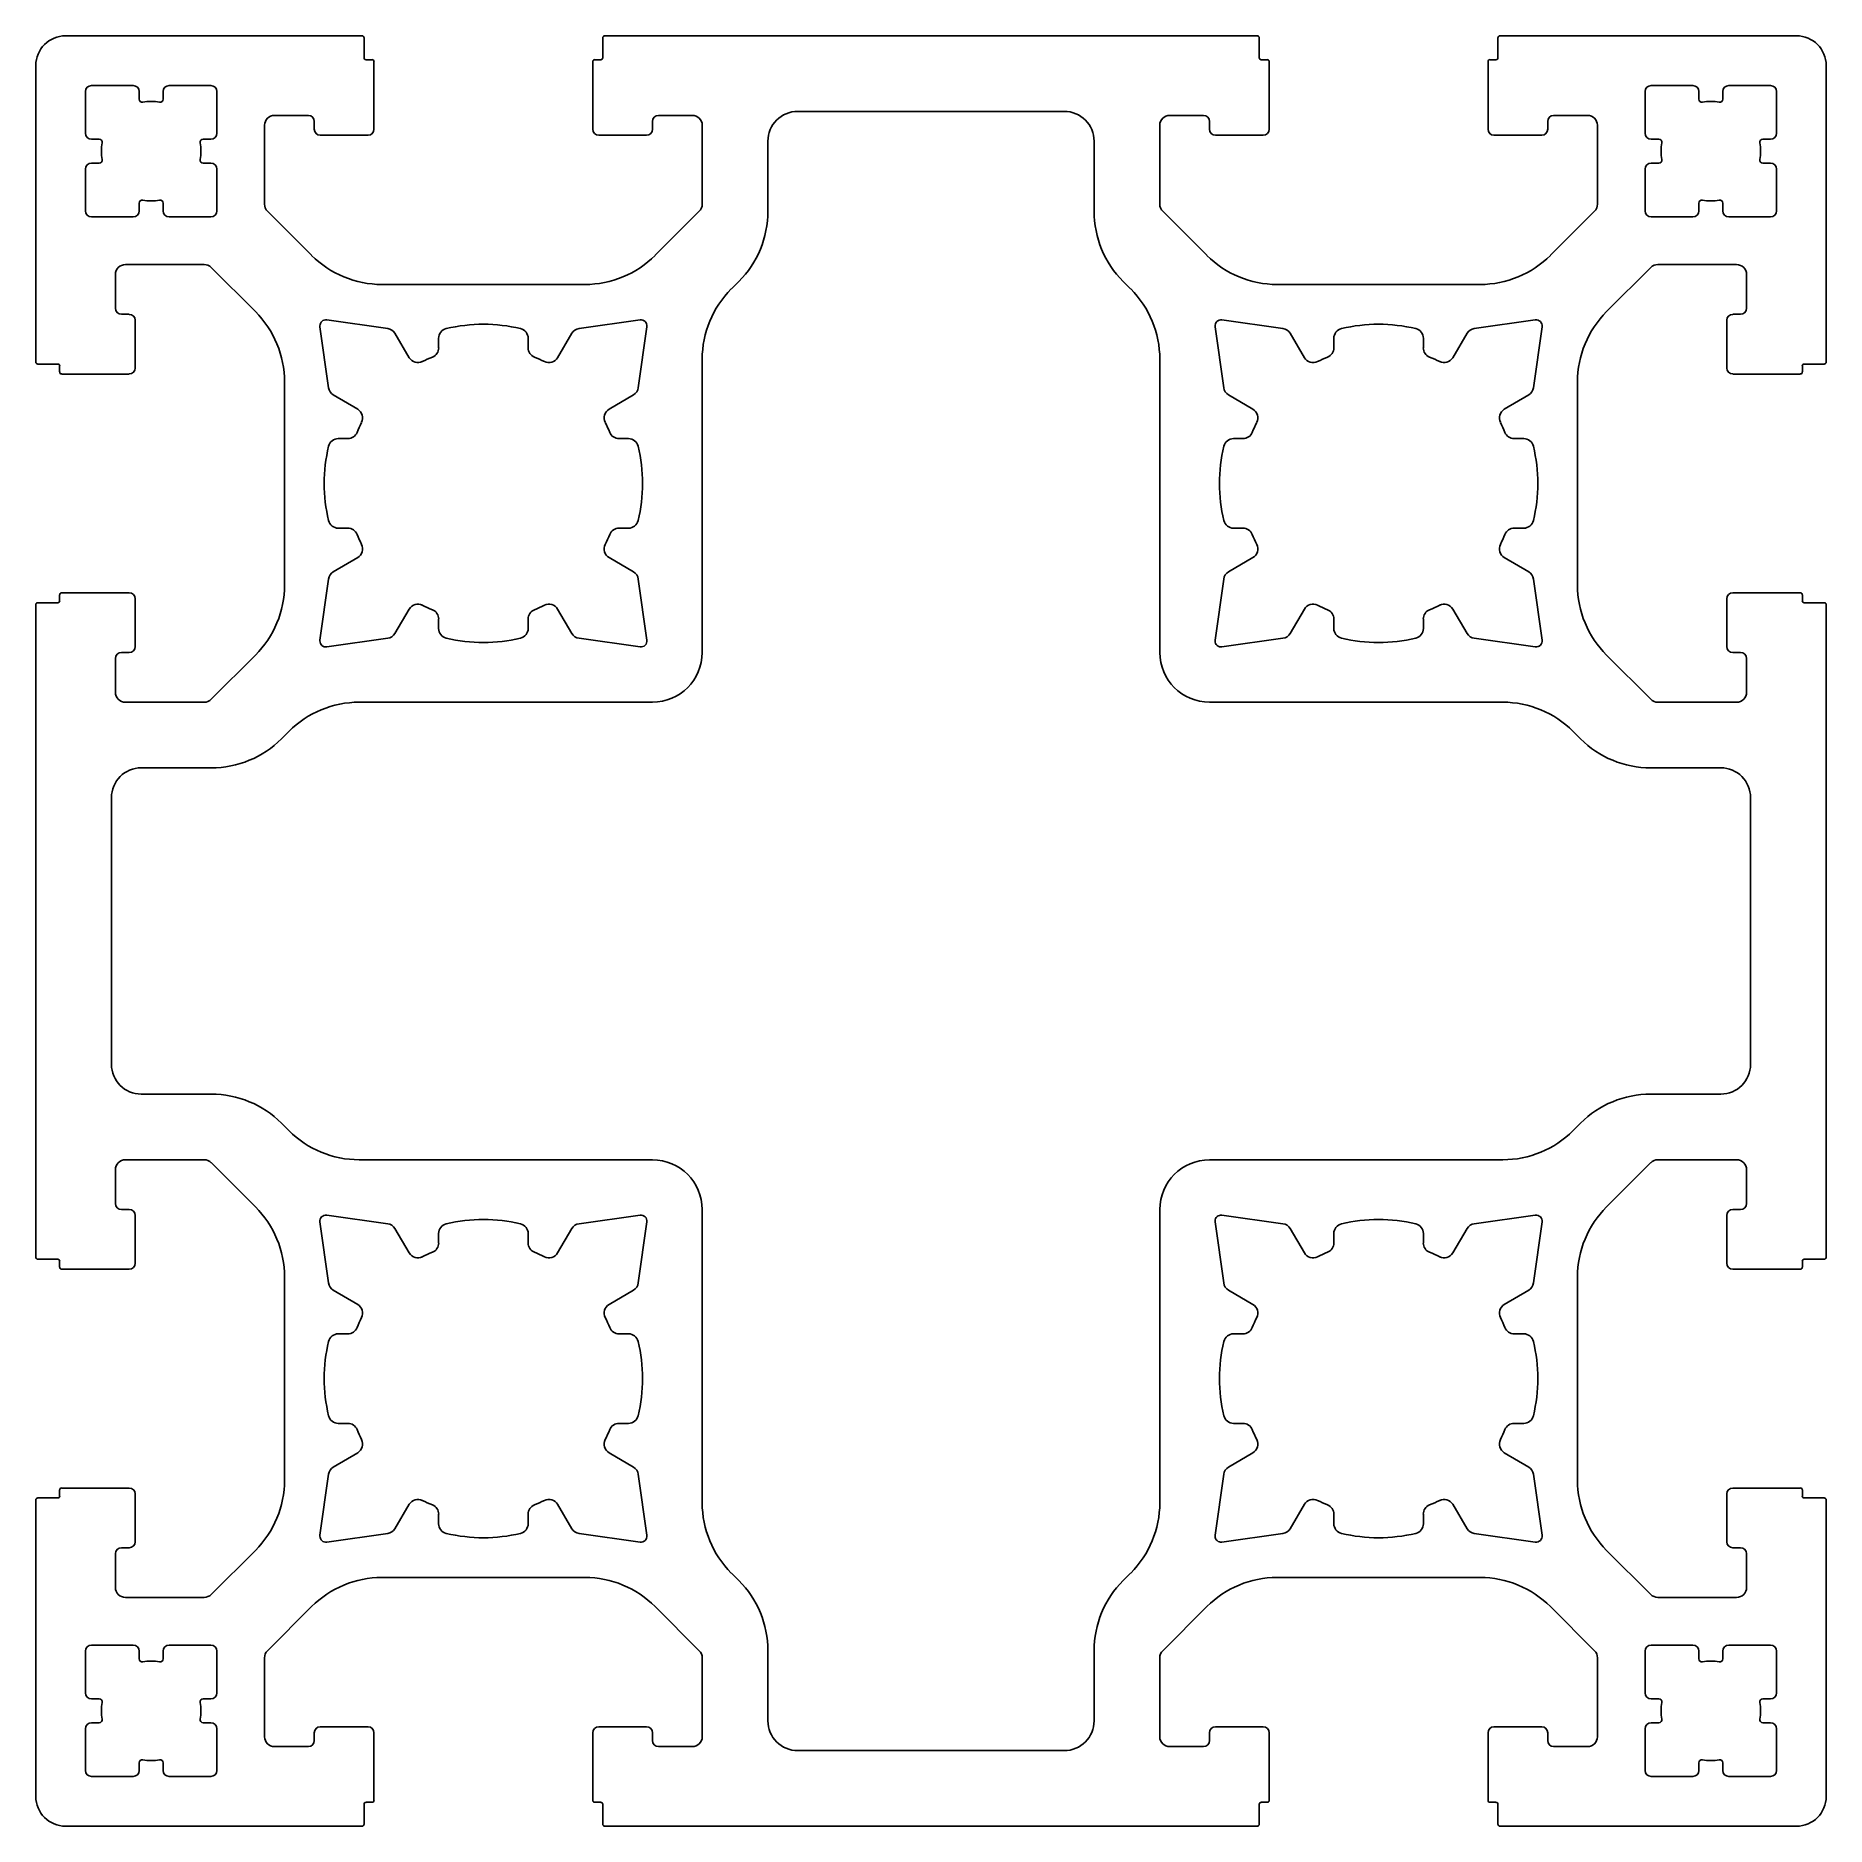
# Model space of a CAD drawing. Header units: inches. Extents: x 78937 to 82480, y 22850 to 26393.
import ezdxf

# ---------------------------------------------------------------- set-up
doc = ezdxf.new("R2010")
doc.units = ezdxf.units.IN
doc.header["$MEASUREMENT"] = 0

msp = doc.modelspace()

# ---------------------------------------------------------------- linework, layer by layer
at = {"color": 7, "linetype": 'Continuous', "lineweight": 25}
for p, q in [((79582.6, 26393.1), (78996, 26393.1)), ((79586.5, 26349.8), (79586.5, 26389.2)), ((80058.9, 26389.2), (80058.9, 26349.8)), ((81354.2, 26393.1), (80062.9, 26393.1)), ((81358.2, 26349.8), (81358.2, 26389.2)), ((81830.6, 26389.2), (81830.6, 26349.8)), ((82421.2, 26393.1), (81834.5, 26393.1)), ((78936.9, 26334.1), (78936.9, 25747.5)), ((79602.3, 26345.9), (79590.4, 26345.9)), ((79606.2, 26208.1), (79606.2, 26342)), ((80039.3, 26342), (80039.3, 26208.1)), ((80055, 26345.9), (80043.2, 26345.9)), ((81373.9, 26345.9), (81362.1, 26345.9)), ((81377.8, 26208.1), (81377.8, 26342)), ((81810.9, 26342), (81810.9, 26208.1)), ((81826.7, 26345.9), (81814.9, 26345.9)), ((82480.2, 25747.5), (82480.2, 26334.1)), ((79129.8, 26294.7), (79047.1, 26294.7)), ((79283.4, 26294.7), (79200.7, 26294.7)), ((82216.4, 26294.7), (82133.7, 26294.7)), ((82370, 26294.7), (82287.3, 26294.7)), ((79035.3, 26282.9), (79035.3, 26200.2)), ((79141.6, 26267.6), (79141.6, 26282.9)), ((79188.9, 26282.9), (79188.9, 26267.6)), ((79295.2, 26200.2), (79295.2, 26282.9)), ((82121.9, 26282.9), (82121.9, 26200.2)), ((82228.2, 26267.6), (82228.2, 26282.9)), ((82275.5, 26282.9), (82275.5, 26267.6)), ((82381.8, 26200.2), (82381.8, 26282.9)), ((79409.3, 26235.7), (79476.3, 26235.7)), ((79488.1, 26223.8), (79488.1, 26208.1)), ((80157.4, 26208.1), (80157.4, 26223.8)), ((80169.2, 26235.7), (80236.1, 26235.7)), ((80972.3, 26243.5), (80444.8, 26243.5)), ((81181, 26235.7), (81247.9, 26235.7)), ((81259.7, 26223.8), (81259.7, 26208.1)), ((81929, 26208.1), (81929, 26223.8)), ((81940.8, 26235.7), (82007.8, 26235.7)), ((79047.1, 26188.4), (79062.4, 26188.4)), ((79268.1, 26188.4), (79283.4, 26188.4)), ((79389.7, 26059.9), (79389.7, 26216)), ((79499.9, 26196.3), (79594.4, 26196.3)), ((80051.1, 26196.3), (80145.6, 26196.3)), ((80255.8, 26216), (80255.8, 26059.9)), ((81161.3, 26059.9), (81161.3, 26216)), ((81271.5, 26196.3), (81366, 26196.3)), ((81822.7, 26196.3), (81917.2, 26196.3)), ((82027.4, 26216), (82027.4, 26059.9)), ((82133.7, 26188.4), (82149, 26188.4)), ((82354.7, 26188.4), (82370, 26188.4)), ((80385.7, 26184.5), (80385.7, 26046.1)), ((81031.4, 26046.1), (81031.4, 26184.5)), ((79035.3, 26129.4), (79035.3, 26046.7)), ((79062.4, 26141.2), (79047.1, 26141.2)), ((79283.4, 26141.2), (79268.1, 26141.2)), ((79295.2, 26046.7), (79295.2, 26129.4)), ((82121.9, 26129.4), (82121.9, 26046.7)), ((82149, 26141.2), (82133.7, 26141.2)), ((82370, 26141.2), (82354.7, 26141.2)), ((82381.8, 26046.7), (82381.8, 26129.4)), ((79141.6, 26046.7), (79141.6, 26062)), ((79188.9, 26062), (79188.9, 26046.7)), ((79482.7, 25958.7), (79395.4, 26046)), ((80250, 26046), (80162.7, 25958.7)), ((81254.4, 25958.7), (81167.1, 26046)), ((82021.7, 26046), (81934.4, 25958.7)), ((82228.2, 26046.7), (82228.2, 26062)), ((82275.5, 26062), (82275.5, 26046.7)), ((79047.1, 26034.9), (79129.8, 26034.9)), ((79200.7, 26034.9), (79283.4, 26034.9)), ((82133.7, 26034.9), (82216.4, 26034.9)), ((82287.3, 26034.9), (82370, 26034.9)), ((79114.1, 25940.4), (79270.1, 25940.4)), ((82147, 25940.4), (82303, 25940.4)), ((79094.4, 25853.8), (79094.4, 25920.7)), ((79284.1, 25934.6), (79371.4, 25847.3)), ((80328.1, 25906.9), (80313.5, 25892.2)), ((81103.7, 25892.2), (81089, 25906.9)), ((82045.7, 25847.3), (82133, 25934.6)), ((82322.7, 25920.7), (82322.7, 25853.8)), ((80023.5, 25901), (79621.9, 25901)), ((81795.2, 25901), (81393.6, 25901)), ((79121.9, 25842), (79106.2, 25842)), ((79633.4, 25813.9), (79512.6, 25830.8)), ((80132.9, 25830.8), (80012.1, 25813.9)), ((81405, 25813.9), (81284.2, 25830.8)), ((81904.5, 25830.8), (81783.7, 25813.9)), ((82310.9, 25842), (82295.2, 25842)), ((79133.7, 25735.7), (79133.7, 25830.1)), ((79499.2, 25817.5), (79516.2, 25696.7)), ((79676.1, 25756), (79647.6, 25804.4)), ((79997.9, 25804.4), (79969.3, 25756)), ((80129.3, 25696.7), (80146.2, 25817.5)), ((81270.9, 25817.5), (81287.8, 25696.7)), ((81447.8, 25756), (81419.2, 25804.4)), ((81769.5, 25804.4), (81741, 25756)), ((81900.9, 25696.7), (81917.9, 25817.5)), ((82283.4, 25830.1), (82283.4, 25735.7)), ((79734.1, 25794.4), (79734.1, 25775.7)), ((79911.3, 25775.7), (79911.3, 25794.4)), ((81505.8, 25794.4), (81505.8, 25775.7)), ((81683, 25775.7), (81683, 25794.4)), ((78940.8, 25743.5), (78980.2, 25743.5)), ((78984.1, 25739.6), (78984.1, 25727.8)), ((80255.8, 25753.1), (80255.8, 25172.7)), ((81161.3, 25172.7), (81161.3, 25753.1)), ((82433, 25727.8), (82433, 25739.6)), ((82436.9, 25743.5), (82476.3, 25743.5)), ((78988.1, 25723.8), (79121.9, 25723.8)), ((79429, 25708.1), (79429, 25306.5)), ((81988.1, 25306.5), (81988.1, 25708.1)), ((82295.2, 25723.8), (82429, 25723.8)), ((79525.7, 25682.4), (79574, 25653.9)), ((80071.4, 25653.9), (80119.8, 25682.4)), ((81297.3, 25682.4), (81345.7, 25653.9)), ((81843.1, 25653.9), (81891.4, 25682.4)), ((79554.4, 25595.9), (79535.6, 25595.9)), ((80109.8, 25595.9), (80091.1, 25595.9)), ((81326, 25595.9), (81307.3, 25595.9)), ((81881.5, 25595.9), (81862.7, 25595.9)), ((79535.6, 25418.7), (79554.4, 25418.7)), ((80091.1, 25418.7), (80109.8, 25418.7)), ((81307.3, 25418.7), (81326, 25418.7)), ((81862.7, 25418.7), (81881.5, 25418.7)), ((79574, 25360.7), (79525.7, 25332.2)), ((80119.8, 25332.2), (80071.4, 25360.7)), ((81345.7, 25360.7), (81297.3, 25332.2)), ((81891.4, 25332.2), (81843.1, 25360.7)), ((79516.2, 25318), (79499.2, 25197.2)), ((80146.2, 25197.2), (80129.3, 25318)), ((81287.8, 25318), (81270.9, 25197.2)), ((81917.9, 25197.2), (81900.9, 25318)), ((78936.9, 25267.2), (78936.9, 23975.8)), ((78980.2, 25271.1), (78940.8, 25271.1)), ((78984.1, 25286.8), (78984.1, 25275)), ((79121.9, 25290.8), (78988.1, 25290.8)), ((79133.7, 25184.5), (79133.7, 25279)), ((82283.4, 25279), (82283.4, 25184.5)), ((82429, 25290.8), (82295.2, 25290.8)), ((82433, 25275), (82433, 25286.8)), ((82476.3, 25271.1), (82436.9, 25271.1)), ((82480.2, 23975.8), (82480.2, 25267.2)), ((79647.6, 25210.3), (79676.1, 25258.6)), ((79734.1, 25239), (79734.1, 25220.2)), ((79911.3, 25220.2), (79911.3, 25239)), ((79969.3, 25258.6), (79997.9, 25210.3)), ((81419.2, 25210.3), (81447.8, 25258.6)), ((81505.8, 25239), (81505.8, 25220.2)), ((81683, 25220.2), (81683, 25239)), ((81741, 25258.6), (81769.5, 25210.3)), ((79512.6, 25183.8), (79633.4, 25200.8)), ((80012.1, 25200.8), (80132.9, 25183.8)), ((81284.2, 25183.8), (81405, 25200.8)), ((81783.7, 25200.8), (81904.5, 25183.8)), ((79094.4, 25093.9), (79094.4, 25160.9)), ((79106.2, 25172.7), (79121.9, 25172.7)), ((79371.4, 25167.3), (79284.1, 25080)), ((82133, 25080), (82045.7, 25167.3)), ((82295.2, 25172.7), (82310.9, 25172.7)), ((82322.7, 25160.9), (82322.7, 25093.9)), ((79270.1, 25074.2), (79114.1, 25074.2)), ((80157.4, 25074.2), (79577, 25074.2)), ((81840.1, 25074.2), (81259.7, 25074.2)), ((82303, 25074.2), (82147, 25074.2)), ((79437.8, 25016.6), (79423.2, 25002)), ((81993.9, 25002), (81979.3, 25016.6)), ((79284, 24944.3), (79145.6, 24944.3)), ((82271.5, 24944.3), (82133.1, 24944.3)), ((79086.5, 24885.3), (79086.5, 24357.7)), ((82330.6, 24357.7), (82330.6, 24885.3)), ((79145.6, 24298.6), (79284, 24298.6)), ((82133.1, 24298.6), (82271.5, 24298.6)), ((79423.2, 24241), (79437.8, 24226.4)), ((81979.3, 24226.4), (81993.9, 24241)), ((79114.1, 24168.7), (79270.1, 24168.7)), ((79577, 24168.7), (80157.4, 24168.7)), ((81259.7, 24168.7), (81840.1, 24168.7)), ((82147, 24168.7), (82303, 24168.7)), ((79094.4, 24082.1), (79094.4, 24149)), ((79284.1, 24163), (79371.4, 24075.7)), ((82045.7, 24075.7), (82133, 24163)), ((82322.7, 24149), (82322.7, 24082.1)), ((79121.9, 24070.3), (79106.2, 24070.3)), ((79633.4, 24042.2), (79512.6, 24059.1)), ((80132.9, 24059.1), (80012.1, 24042.2)), ((80255.8, 24070.3), (80255.8, 23489.9)), ((81161.3, 23489.9), (81161.3, 24070.3)), ((81405, 24042.2), (81284.2, 24059.1)), ((81904.5, 24059.1), (81783.7, 24042.2)), ((82310.9, 24070.3), (82295.2, 24070.3)), ((79133.7, 23964), (79133.7, 24058.5)), ((79499.2, 24045.8), (79516.2, 23925)), ((79676.1, 23984.3), (79647.6, 24032.7)), ((79997.9, 24032.7), (79969.3, 23984.3)), ((80129.3, 23925), (80146.2, 24045.8)), ((81270.9, 24045.8), (81287.8, 23925)), ((81447.8, 23984.3), (81419.2, 24032.7)), ((81769.5, 24032.7), (81741, 23984.3)), ((81900.9, 23925), (81917.9, 24045.8)), ((82283.4, 24058.5), (82283.4, 23964)), ((79734.1, 24022.8), (79734.1, 24004)), ((79911.3, 24004), (79911.3, 24022.8)), ((81505.8, 24022.8), (81505.8, 24004)), ((81683, 24004), (81683, 24022.8)), ((78940.8, 23971.9), (78980.2, 23971.9)), ((78984.1, 23967.9), (78984.1, 23956.1)), ((82433, 23956.1), (82433, 23967.9)), ((82436.9, 23971.9), (82476.3, 23971.9)), ((78988.1, 23952.2), (79121.9, 23952.2)), ((79429, 23936.5), (79429, 23534.8)), ((81988.1, 23534.8), (81988.1, 23936.5)), ((82295.2, 23952.2), (82429, 23952.2)), ((79525.7, 23910.8), (79574, 23882.3)), ((80071.4, 23882.3), (80119.8, 23910.8)), ((81297.3, 23910.8), (81345.7, 23882.3)), ((81843.1, 23882.3), (81891.4, 23910.8)), ((79554.4, 23824.2), (79535.6, 23824.2)), ((80109.8, 23824.2), (80091.1, 23824.2)), ((81326, 23824.2), (81307.3, 23824.2)), ((81881.5, 23824.2), (81862.7, 23824.2)), ((79535.6, 23647.1), (79554.4, 23647.1)), ((80091.1, 23647.1), (80109.8, 23647.1)), ((81307.3, 23647.1), (81326, 23647.1)), ((81862.7, 23647.1), (81881.5, 23647.1)), ((79574, 23589), (79525.7, 23560.5)), ((80119.8, 23560.5), (80071.4, 23589)), ((81345.7, 23589), (81297.3, 23560.5)), ((81891.4, 23560.5), (81843.1, 23589)), ((79516.2, 23546.3), (79499.2, 23425.5)), ((80146.2, 23425.5), (80129.3, 23546.3)), ((81287.8, 23546.3), (81270.9, 23425.5)), ((81917.9, 23425.5), (81900.9, 23546.3)), ((78936.9, 23495.5), (78936.9, 22908.9)), ((78980.2, 23499.4), (78940.8, 23499.4)), ((78984.1, 23515.2), (78984.1, 23503.4)), ((79121.9, 23519.1), (78988.1, 23519.1)), ((79133.7, 23412.8), (79133.7, 23507.3)), ((82283.4, 23507.3), (82283.4, 23412.8)), ((82429, 23519.1), (82295.2, 23519.1)), ((82433, 23503.4), (82433, 23515.2)), ((82476.3, 23499.4), (82436.9, 23499.4)), ((82480.2, 22908.9), (82480.2, 23495.5)), ((79647.6, 23438.6), (79676.1, 23487)), ((79734.1, 23467.3), (79734.1, 23448.5)), ((79911.3, 23448.5), (79911.3, 23467.3)), ((79969.3, 23487), (79997.9, 23438.6)), ((81419.2, 23438.6), (81447.8, 23487)), ((81505.8, 23467.3), (81505.8, 23448.5)), ((81683, 23448.5), (81683, 23467.3)), ((81741, 23487), (81769.5, 23438.6)), ((79512.6, 23412.2), (79633.4, 23429.1)), ((80012.1, 23429.1), (80132.9, 23412.2)), ((81284.2, 23412.2), (81405, 23429.1)), ((81783.7, 23429.1), (81904.5, 23412.2)), ((79094.4, 23322.3), (79094.4, 23389.2)), ((79106.2, 23401), (79121.9, 23401)), ((79371.4, 23395.7), (79284.1, 23308.3)), ((82133, 23308.3), (82045.7, 23395.7)), ((82295.2, 23401), (82310.9, 23401)), ((82322.7, 23389.2), (82322.7, 23322.3)), ((80313.5, 23350.7), (80328.1, 23336.1)), ((81089, 23336.1), (81103.7, 23350.7)), ((79621.9, 23342), (80023.5, 23342)), ((81393.6, 23342), (81795.2, 23342)), ((79270.1, 23302.6), (79114.1, 23302.6)), ((79395.4, 23197), (79482.7, 23284.3)), ((80162.7, 23284.3), (80250, 23197)), ((81167.1, 23197), (81254.4, 23284.3)), ((81934.4, 23284.3), (82021.7, 23197)), ((82303, 23302.6), (82147, 23302.6)), ((79035.3, 23196.3), (79035.3, 23113.6)), ((79129.8, 23208.1), (79047.1, 23208.1)), ((79141.6, 23181), (79141.6, 23196.3)), ((79188.9, 23196.3), (79188.9, 23181)), ((79283.4, 23208.1), (79200.7, 23208.1)), ((79295.2, 23113.6), (79295.2, 23196.3)), ((79389.7, 23027), (79389.7, 23183.1)), ((80255.8, 23183.1), (80255.8, 23027)), ((80385.7, 23196.9), (80385.7, 23058.5)), ((81031.4, 23058.5), (81031.4, 23196.9)), ((81161.3, 23027), (81161.3, 23183.1)), ((82027.4, 23183.1), (82027.4, 23027)), ((82121.9, 23196.3), (82121.9, 23113.6)), ((82216.4, 23208.1), (82133.7, 23208.1)), ((82228.2, 23181), (82228.2, 23196.3)), ((82275.5, 23196.3), (82275.5, 23181)), ((82370, 23208.1), (82287.3, 23208.1)), ((82381.8, 23113.6), (82381.8, 23196.3)), ((79047.1, 23101.8), (79062.4, 23101.8)), ((79268.1, 23101.8), (79283.4, 23101.8)), ((82133.7, 23101.8), (82149, 23101.8)), ((82354.7, 23101.8), (82370, 23101.8)), ((79035.3, 23042.7), (79035.3, 22960.1)), ((79062.4, 23054.6), (79047.1, 23054.6)), ((79283.4, 23054.6), (79268.1, 23054.6)), ((79295.2, 22960.1), (79295.2, 23042.7)), ((79488.1, 23034.9), (79488.1, 23019.1)), ((79594.4, 23046.7), (79499.9, 23046.7)), ((79606.2, 22901), (79606.2, 23034.9)), ((80039.3, 23034.9), (80039.3, 22901)), ((80145.6, 23046.7), (80051.1, 23046.7)), ((80157.4, 23019.1), (80157.4, 23034.9)), ((81259.7, 23034.9), (81259.7, 23019.1)), ((81366, 23046.7), (81271.5, 23046.7)), ((81377.8, 22901), (81377.8, 23034.9)), ((81810.9, 23034.9), (81810.9, 22901)), ((81917.2, 23046.7), (81822.7, 23046.7)), ((81929, 23019.1), (81929, 23034.9)), ((82121.9, 23042.7), (82121.9, 22960.1)), ((82149, 23054.6), (82133.7, 23054.6)), ((82370, 23054.6), (82354.7, 23054.6)), ((82381.8, 22960.1), (82381.8, 23042.7)), ((79476.3, 23007.3), (79409.3, 23007.3)), ((80236.1, 23007.3), (80169.2, 23007.3)), ((80444.8, 22999.4), (80972.3, 22999.4)), ((81247.9, 23007.3), (81181, 23007.3)), ((82007.8, 23007.3), (81940.8, 23007.3)), ((79141.6, 22960.1), (79141.6, 22975.4)), ((79188.9, 22975.4), (79188.9, 22960.1)), ((82228.2, 22960.1), (82228.2, 22975.4)), ((82275.5, 22975.4), (82275.5, 22960.1)), ((79047.1, 22948.3), (79129.8, 22948.3)), ((79200.7, 22948.3), (79283.4, 22948.3)), ((82133.7, 22948.3), (82216.4, 22948.3)), ((82287.3, 22948.3), (82370, 22948.3)), ((79586.5, 22853.8), (79586.5, 22893.1)), ((79590.4, 22897.1), (79602.3, 22897.1)), ((80043.2, 22897.1), (80055, 22897.1)), ((80058.9, 22893.1), (80058.9, 22853.8)), ((81358.2, 22853.8), (81358.2, 22893.1)), ((81362.1, 22897.1), (81373.9, 22897.1)), ((81814.9, 22897.1), (81826.7, 22897.1)), ((81830.6, 22893.1), (81830.6, 22853.8)), ((78996, 22849.8), (79582.6, 22849.8)), ((80062.9, 22849.8), (81354.2, 22849.8)), ((81834.5, 22849.8), (82421.2, 22849.8))]:
    msp.add_line(p, q, dxfattribs=at)
for centre, radius, start, end in [((78996, 26334.1), 59.1, 90, 180), ((79582.6, 26389.2), 3.94, 360, 90), ((80062.9, 26389.2), 3.94, 90, 180), ((81354.2, 26389.2), 3.94, 0, 90), ((81834.5, 26389.2), 3.94, 90, 180), ((82421.2, 26334.1), 59.1, 0, 90), ((79590.4, 26349.8), 3.94, 180, 270), ((79602.3, 26342), 3.94, 360, 90), ((80043.2, 26342), 3.94, 90, 180), ((80055, 26349.8), 3.94, 270, 360), ((81362.1, 26349.8), 3.94, 180, 270), ((81373.9, 26342), 3.94, 0, 90), ((81814.9, 26342), 3.94, 90, 180), ((81826.7, 26349.8), 3.94, 270, 0), ((79047.1, 26282.9), 11.8, 90, 180), ((79129.8, 26282.9), 11.8, 360, 90), ((79200.7, 26282.9), 11.8, 90, 180), ((79283.4, 26282.9), 11.8, 360, 90), ((82133.7, 26282.9), 11.8, 90, 180), ((82216.4, 26282.9), 11.8, 0, 90), ((82287.3, 26282.9), 11.8, 90, 180), ((82370, 26282.9), 11.8, 0, 90), ((79147.5, 26267.6), 5.91, 180, 279.7768), ((79165.2, 26164.8), 98.4, 80.2232, 99.7768), ((79183, 26267.6), 5.91, 260.2232, 0), ((82234.1, 26267.6), 5.91, 180, 279.7768), ((82251.9, 26164.8), 98.4, 80.2232, 99.7768), ((82269.6, 26267.6), 5.91, 260.2232, 0), ((79409.3, 26216), 19.7, 90, 180), ((79476.3, 26223.8), 11.8, 360, 90), ((80169.2, 26223.8), 11.8, 90, 180), ((80236.1, 26216), 19.7, 360, 90), ((80444.8, 26184.5), 59.1, 90, 180), ((80972.3, 26184.5), 59.1, 360, 90), ((81181, 26216), 19.7, 90, 180), ((81247.9, 26223.8), 11.8, 0, 90), ((81940.8, 26223.8), 11.8, 90, 180), ((82007.8, 26216), 19.7, 0, 90), ((79047.1, 26200.2), 11.8, 180, 270), ((79062.4, 26182.5), 5.91, 350.2232, 90), ((79268.1, 26182.5), 5.91, 90, 189.7768), ((79283.4, 26200.2), 11.8, 270, 360), ((79499.9, 26208.1), 11.8, 180, 270), ((79594.4, 26208.1), 11.8, 270, 0), ((80051.1, 26208.1), 11.8, 180, 270), ((80145.6, 26208.1), 11.8, 270, 360), ((81271.5, 26208.1), 11.8, 180, 270), ((81366, 26208.1), 11.8, 270, 0), ((81822.7, 26208.1), 11.8, 180, 270), ((81917.2, 26208.1), 11.8, 270, 0), ((82133.7, 26200.2), 11.8, 180, 270), ((82149, 26182.5), 5.91, 350.2232, 90), ((82354.7, 26182.5), 5.91, 90, 189.7768), ((82370, 26200.2), 11.8, 270, 0), ((79165.2, 26164.8), 98.4, 170.2232, 189.7768), ((79165.2, 26164.8), 98.4, 350.2232, 9.7768), ((82251.9, 26164.8), 98.4, 170.2232, 180), ((82251.9, 26164.8), 98.4, 180, 189.7768), ((82251.9, 26164.8), 98.4, 350.2232, 9.7768), ((79047.1, 26129.4), 11.8, 90, 180), ((79062.4, 26147.1), 5.91, 270, 9.7768), ((79268.1, 26147.1), 5.91, 170.2232, 270), ((79283.4, 26129.4), 11.8, 0, 90), ((82133.7, 26129.4), 11.8, 90, 180), ((82149, 26147.1), 5.91, 270, 9.7768), ((82354.7, 26147.1), 5.91, 170.2232, 270), ((82370, 26129.4), 11.8, 0, 90), ((79047.1, 26046.7), 11.8, 180, 270), ((79129.8, 26046.7), 11.8, 270, 0), ((79147.5, 26062), 5.91, 80.2232, 180), ((79165.2, 26164.8), 98.4, 260.2232, 279.7768), ((79183, 26062), 5.91, 360, 99.7768), ((79200.7, 26046.7), 11.8, 180, 270), ((79283.4, 26046.7), 11.8, 270, 360), ((79409.3, 26059.9), 19.7, 180, 225), ((80236.1, 26059.9), 19.7, 315, 360), ((80188.9, 26046.1), 196.9, 315, 0), ((81228.2, 26046.1), 196.9, 180, 225), ((81181, 26059.9), 19.7, 180, 225), ((82007.8, 26059.9), 19.7, 315, 0), ((82133.7, 26046.7), 11.8, 180, 270), ((82216.4, 26046.7), 11.8, 270, 0), ((82234.1, 26062), 5.91, 80.2232, 180), ((82251.9, 26164.8), 98.4, 260.2232, 279.7768), ((82269.6, 26062), 5.91, 360, 99.7768), ((82287.3, 26046.7), 11.8, 180, 270), ((82370, 26046.7), 11.8, 270, 0), ((79114.1, 25920.7), 19.7, 90, 180), ((79270.1, 25920.7), 19.7, 45, 90), ((79621.9, 26097.9), 196.9, 225, 270), ((80023.5, 26097.9), 196.9, 270, 315), ((81393.6, 26097.9), 196.9, 225, 270), ((81795.2, 26097.9), 196.9, 270, 315), ((82147, 25920.7), 19.7, 90, 135), ((82303, 25920.7), 19.7, 0, 90), ((80452.6, 25753.1), 196.9, 135, 180), ((80964.5, 25753.1), 196.9, 360, 45), ((79106.2, 25853.8), 11.8, 180, 270), ((79121.9, 25830.1), 11.8, 360, 90), ((79232.2, 25708.1), 196.9, 360, 45), ((79510.9, 25819.1), 11.8, 82.0162, 180), ((80134.5, 25819.1), 11.8, 352.0162, 97.9838), ((81282.6, 25819.1), 11.8, 82.0162, 187.9838), ((81906.2, 25819.1), 11.8, 352.0162, 97.9838), ((82184.9, 25708.1), 196.9, 135, 180), ((82295.2, 25830.1), 11.8, 90, 180), ((82310.9, 25853.8), 11.8, 270, 0), ((79510.9, 25819.1), 11.8, 180, 187.9838), ((79630.6, 25794.4), 19.7, 30.5225, 82.0162), ((79753.8, 25794.4), 19.7, 103.4934, 180), ((79822.7, 25507.3), 315, 76.5066, 103.4934), ((79891.6, 25794.4), 19.7, 360, 76.5066), ((80014.8, 25794.4), 19.7, 97.9838, 149.4775), ((81402.3, 25794.4), 19.7, 30.5225, 82.0162), ((81525.5, 25794.4), 19.7, 103.4934, 180), ((81594.4, 25507.3), 315, 76.5066, 103.4934), ((81663.3, 25794.4), 19.7, 0, 76.5066), ((81786.5, 25794.4), 19.7, 97.9838, 149.4775), ((79714.5, 25775.7), 19.7, 291.9718, 360), ((79931, 25775.7), 19.7, 180, 248.0282), ((81486.1, 25775.7), 19.7, 291.9718, 0), ((81702.6, 25775.7), 19.7, 180, 248.0282), ((78940.8, 25747.5), 3.94, 180, 270), ((78980.2, 25739.6), 3.94, 360, 90), ((78988.1, 25727.8), 3.94, 180, 270), ((79121.9, 25735.7), 11.8, 270, 0), ((79693.1, 25766), 19.7, 210.5225, 296.6218), ((79822.7, 25507.3), 269.7, 111.9718, 116.6218), ((79822.7, 25507.3), 269.7, 63.3782, 68.0282), ((79952.4, 25766), 19.7, 243.3782, 329.4775), ((81464.7, 25766), 19.7, 210.5225, 296.6218), ((81594.4, 25507.3), 269.7, 111.9718, 116.6218), ((81594.4, 25507.3), 269.7, 63.3782, 68.0282), ((81724, 25766), 19.7, 243.3782, 329.4775), ((82295.2, 25735.7), 11.8, 180, 270), ((82429, 25727.8), 3.94, 270, 360), ((82436.9, 25739.6), 3.94, 90, 180), ((82476.3, 25747.5), 3.94, 270, 0), ((79535.7, 25699.4), 19.7, 187.9838, 239.4775), ((80109.8, 25699.4), 19.7, 300.5225, 352.0162), ((81307.3, 25699.4), 19.7, 187.9838, 239.4775), ((81881.4, 25699.4), 19.7, 300.5225, 352.0162), ((79564, 25637), 19.7, 333.3782, 59.4775), ((80081.4, 25637), 19.7, 120.5225, 206.6218), ((81335.7, 25637), 19.7, 333.3782, 59.4775), ((81853.1, 25637), 19.7, 120.5225, 206.6218), ((79822.7, 25507.3), 269.7, 153.3782, 158.0282), ((79822.7, 25507.3), 269.7, 21.9718, 26.6218), ((81594.4, 25507.3), 269.7, 153.3782, 158.0282), ((81594.4, 25507.3), 269.7, 21.9718, 26.6218), ((79535.6, 25576.2), 19.7, 90, 166.5066), ((79554.4, 25615.6), 19.7, 270, 338.0282), ((80091.1, 25615.6), 19.7, 201.9718, 270), ((80109.8, 25576.2), 19.7, 13.4934, 90), ((81307.3, 25576.2), 19.7, 90, 166.5066), ((81326, 25615.6), 19.7, 270, 338.0282), ((81862.7, 25615.6), 19.7, 201.9718, 270), ((81881.5, 25576.2), 19.7, 13.4934, 90), ((79822.7, 25507.3), 315, 166.5066, 180), ((79822.7, 25507.3), 315, 346.5066, 13.4934), ((81594.4, 25507.3), 315, 166.5066, 180), ((81594.4, 25507.3), 315, 346.5066, 13.4934), ((79822.7, 25507.3), 315, 180, 193.4934), ((81594.4, 25507.3), 315, 180, 193.4934), ((79535.6, 25438.4), 19.7, 193.4934, 270), ((79554.4, 25399), 19.7, 21.9718, 90), ((79822.7, 25507.3), 269.7, 201.9718, 206.6218), ((79822.7, 25507.3), 269.7, 333.3782, 338.0282), ((80091.1, 25399), 19.7, 90, 158.0282), ((80109.8, 25438.4), 19.7, 270, 346.5066), ((81307.3, 25438.4), 19.7, 193.4934, 270), ((81326, 25399), 19.7, 21.9718, 90), ((81594.4, 25507.3), 269.7, 201.9718, 206.6218), ((81594.4, 25507.3), 269.7, 333.3782, 338.0282), ((81862.7, 25399), 19.7, 90, 158.0282), ((81881.5, 25438.4), 19.7, 270, 346.5066), ((79564, 25377.6), 19.7, 300.5225, 26.6218), ((80081.4, 25377.6), 19.7, 153.3782, 239.4775), ((81335.7, 25377.6), 19.7, 300.5225, 26.6218), ((81853.1, 25377.6), 19.7, 153.3782, 239.4775), ((79232.2, 25306.5), 196.9, 315, 360), ((79535.7, 25315.2), 19.7, 120.5225, 172.0162), ((80109.8, 25315.2), 19.7, 7.9838, 59.4775), ((81307.3, 25315.2), 19.7, 120.5225, 172.0162), ((81881.4, 25315.2), 19.7, 7.9838, 59.4775), ((82184.9, 25306.5), 196.9, 180, 225), ((78940.8, 25267.2), 3.94, 90, 180), ((78980.2, 25275), 3.94, 270, 360), ((78988.1, 25286.8), 3.94, 90, 180), ((79121.9, 25279), 11.8, 0, 90), ((79693.1, 25248.6), 19.7, 63.3782, 149.4775), ((79822.7, 25507.3), 269.7, 243.3782, 248.0282), ((79822.7, 25507.3), 269.7, 291.9718, 296.6218), ((79952.4, 25248.6), 19.7, 30.5225, 116.6218), ((81464.7, 25248.6), 19.7, 63.3782, 149.4775), ((81594.4, 25507.3), 269.7, 243.3782, 248.0282), ((81594.4, 25507.3), 269.7, 291.9718, 296.6218), ((81724, 25248.6), 19.7, 30.5225, 116.6218), ((82295.2, 25279), 11.8, 90, 180), ((82429, 25286.8), 3.94, 0, 90), ((82436.9, 25275), 3.94, 180, 270), ((82476.3, 25267.2), 3.94, 360, 90), ((79714.5, 25239), 19.7, 360, 68.0282), ((79931, 25239), 19.7, 111.9718, 180), ((81486.1, 25239), 19.7, 0, 68.0282), ((81702.6, 25239), 19.7, 111.9718, 180), ((79510.9, 25195.5), 11.8, 172.0162, 180), ((79510.9, 25195.5), 11.8, 180, 277.9838), ((79630.6, 25220.3), 19.7, 277.9838, 329.4775), ((79753.8, 25220.2), 19.7, 180, 256.5066), ((79822.7, 25507.3), 315, 256.5066, 283.4934), ((79891.6, 25220.2), 19.7, 283.4934, 0), ((80014.8, 25220.3), 19.7, 210.5225, 262.0162), ((80134.5, 25195.5), 11.8, 262.0162, 7.9838), ((81282.6, 25195.5), 11.8, 172.0162, 180), ((81282.6, 25195.5), 11.8, 180, 277.9838), ((81402.3, 25220.3), 19.7, 277.9838, 329.4775), ((81525.5, 25220.2), 19.7, 180, 256.5066), ((81594.4, 25507.3), 315, 256.5066, 283.4934), ((81663.3, 25220.2), 19.7, 283.4934, 0), ((81786.5, 25220.3), 19.7, 210.5225, 262.0162), ((81906.2, 25195.5), 11.8, 262.0162, 7.9838), ((79106.2, 25160.9), 11.8, 90, 180), ((79121.9, 25184.5), 11.8, 270, 0), ((80157.4, 25172.7), 98.4, 270, 0), ((81259.7, 25172.7), 98.4, 180, 270), ((82295.2, 25184.5), 11.8, 180, 270), ((82310.9, 25160.9), 11.8, 0, 90), ((79114.1, 25093.9), 19.7, 180, 270), ((82303, 25093.9), 19.7, 270, 0), ((79270.1, 25093.9), 19.7, 270, 315), ((79577, 24877.4), 196.9, 90, 135), ((81840.1, 24877.4), 196.9, 45, 90), ((82147, 25093.9), 19.7, 225, 270), ((79284, 25141.2), 196.9, 270, 315), ((82133.1, 25141.2), 196.9, 225, 270), ((79145.6, 24885.3), 59.1, 90, 180), ((82271.5, 24885.3), 59.1, 360, 90), ((79145.6, 24357.7), 59.1, 180, 270), ((82271.5, 24357.7), 59.1, 270, 0), ((79284, 24101.8), 196.9, 45, 90), ((82133.1, 24101.8), 196.9, 90, 135), ((79577, 24365.6), 196.9, 225, 270), ((81840.1, 24365.6), 196.9, 270, 315), ((79114.1, 24149), 19.7, 90, 180), ((79270.1, 24149), 19.7, 45, 90), ((80157.4, 24070.3), 98.4, 0, 90), ((81259.7, 24070.3), 98.4, 90, 180), ((82147, 24149), 19.7, 90, 135), ((82303, 24149), 19.7, 0, 90), ((79106.2, 24082.1), 11.8, 180, 270), ((79121.9, 24058.5), 11.8, 0, 90), ((79232.2, 23936.5), 196.9, 0, 45), ((79510.9, 24047.4), 11.8, 82.0162, 187.9838), ((80134.5, 24047.4), 11.8, 352.0162, 97.9838), ((81282.6, 24047.4), 11.8, 82.0162, 180), ((81906.2, 24047.4), 11.8, 352.0162, 97.9838), ((82184.9, 23936.5), 196.9, 135, 180), ((82295.2, 24058.5), 11.8, 90, 180), ((82310.9, 24082.1), 11.8, 270, 0), ((79630.6, 24022.7), 19.7, 30.5225, 82.0162), ((79753.8, 24022.8), 19.7, 103.4934, 180), ((79822.7, 23735.7), 315, 76.5066, 103.4934), ((79891.6, 24022.8), 19.7, 360, 76.5066), ((80014.8, 24022.7), 19.7, 97.9838, 149.4775), ((81282.6, 24047.4), 11.8, 180, 187.9838), ((81402.3, 24022.7), 19.7, 30.5225, 82.0162), ((81525.5, 24022.8), 19.7, 103.4934, 180), ((81594.4, 23735.7), 315, 76.5066, 103.4934), ((81663.3, 24022.8), 19.7, 0, 76.5066), ((81786.5, 24022.7), 19.7, 97.9838, 149.4775), ((79714.5, 24004), 19.7, 291.9718, 0), ((79931, 24004), 19.7, 180, 248.0282), ((81486.1, 24004), 19.7, 291.9718, 0), ((81702.6, 24004), 19.7, 180, 248.0282), ((78940.8, 23975.8), 3.94, 180, 270), ((78980.2, 23967.9), 3.94, 360, 90), ((78988.1, 23956.1), 3.94, 180, 270), ((79121.9, 23964), 11.8, 270, 360), ((79693.1, 23994.3), 19.7, 210.5225, 296.6218), ((79822.7, 23735.7), 269.7, 111.9718, 116.6218), ((79822.7, 23735.7), 269.7, 63.3782, 68.0282), ((79952.4, 23994.3), 19.7, 243.3782, 329.4775), ((81464.7, 23994.3), 19.7, 210.5225, 296.6218), ((81594.4, 23735.7), 269.7, 111.9718, 116.6218), ((81594.4, 23735.7), 269.7, 63.3782, 68.0282), ((81724, 23994.3), 19.7, 243.3782, 329.4775), ((82295.2, 23964), 11.8, 180, 270), ((82429, 23956.1), 3.94, 270, 0), ((82436.9, 23967.9), 3.94, 90, 180), ((82476.3, 23975.8), 3.94, 270, 0), ((79535.7, 23927.7), 19.7, 187.9838, 239.4775), ((80109.8, 23927.7), 19.7, 300.5225, 352.0162), ((81307.3, 23927.7), 19.7, 187.9838, 239.4775), ((81881.4, 23927.7), 19.7, 300.5225, 352.0162), ((79564, 23865.3), 19.7, 333.3782, 59.4775), ((80081.4, 23865.3), 19.7, 120.5225, 206.6218), ((81335.7, 23865.3), 19.7, 333.3782, 59.4775), ((81853.1, 23865.3), 19.7, 120.5225, 206.6218), ((79822.7, 23735.7), 269.7, 153.3782, 158.0282), ((79822.7, 23735.7), 269.7, 21.9718, 26.6218), ((81594.4, 23735.7), 269.7, 153.3782, 158.0282), ((81594.4, 23735.7), 269.7, 21.9718, 26.6218), ((79535.6, 23804.6), 19.7, 90, 166.5066), ((79554.4, 23843.9), 19.7, 270, 338.0282), ((80091.1, 23843.9), 19.7, 201.9718, 270), ((80109.8, 23804.6), 19.7, 13.4934, 90), ((81307.3, 23804.6), 19.7, 90, 166.5066), ((81326, 23843.9), 19.7, 270, 338.0282), ((81862.7, 23843.9), 19.7, 201.9718, 270), ((81881.5, 23804.6), 19.7, 13.4934, 90), ((79822.7, 23735.7), 315, 166.5066, 193.4934), ((79822.7, 23735.7), 315, 346.5066, 13.4934), ((81594.4, 23735.7), 315, 166.5066, 193.4934), ((81594.4, 23735.7), 315, 346.5066, 13.4934), ((79535.6, 23666.8), 19.7, 193.4934, 270), ((79554.4, 23627.4), 19.7, 21.9718, 90), ((79822.7, 23735.7), 269.7, 201.9718, 206.6218), ((79822.7, 23735.7), 269.7, 333.3782, 338.0282), ((80091.1, 23627.4), 19.7, 90, 158.0282), ((80109.8, 23666.8), 19.7, 270, 346.5066), ((81307.3, 23666.8), 19.7, 193.4934, 270), ((81326, 23627.4), 19.7, 21.9718, 90), ((81594.4, 23735.7), 269.7, 201.9718, 206.6218), ((81594.4, 23735.7), 269.7, 333.3782, 338.0282), ((81862.7, 23627.4), 19.7, 90, 158.0282), ((81881.5, 23666.8), 19.7, 270, 346.5066), ((79564, 23606), 19.7, 300.5225, 26.6218), ((80081.4, 23606), 19.7, 153.3782, 239.4775), ((81335.7, 23606), 19.7, 300.5225, 26.6218), ((81853.1, 23606), 19.7, 153.3782, 239.4775), ((79232.2, 23534.8), 196.9, 315, 360), ((79535.7, 23543.6), 19.7, 120.5225, 172.0162), ((80109.8, 23543.6), 19.7, 7.9838, 59.4775), ((81307.3, 23543.6), 19.7, 120.5225, 172.0162), ((81881.4, 23543.6), 19.7, 7.9838, 59.4775), ((82184.9, 23534.8), 196.9, 180, 225), ((78940.8, 23495.5), 3.94, 90, 180), ((78980.2, 23503.4), 3.94, 270, 360), ((78988.1, 23515.2), 3.94, 90, 180), ((79121.9, 23507.3), 11.8, 360, 90), ((79693.1, 23477), 19.7, 63.3782, 149.4775), ((79822.7, 23735.7), 269.7, 243.3782, 248.0282), ((79822.7, 23735.7), 269.7, 291.9718, 296.6218), ((79952.4, 23477), 19.7, 30.5225, 116.6218), ((81464.7, 23477), 19.7, 63.3782, 149.4775), ((81594.4, 23735.7), 269.7, 243.3782, 248.0282), ((81594.4, 23735.7), 269.7, 291.9718, 296.6218), ((81724, 23477), 19.7, 30.5225, 116.6218), ((82295.2, 23507.3), 11.8, 90, 180), ((82429, 23515.2), 3.94, 0, 90), ((82436.9, 23503.4), 3.94, 180, 270), ((82476.3, 23495.5), 3.94, 0, 90), ((79714.5, 23467.3), 19.7, 0, 68.0282), ((79931, 23467.3), 19.7, 111.9718, 180), ((80452.6, 23489.9), 196.9, 180, 225), ((80964.5, 23489.9), 196.9, 315, 0), ((81486.1, 23467.3), 19.7, 0, 68.0282), ((81702.6, 23467.3), 19.7, 111.9718, 180), ((79510.9, 23423.9), 11.8, 172.0162, 180), ((79510.9, 23423.9), 11.8, 180, 277.9838), ((79630.6, 23448.6), 19.7, 277.9838, 329.4775), ((79753.8, 23448.5), 19.7, 180, 256.5066), ((79822.7, 23735.7), 315, 256.5066, 283.4934), ((79891.6, 23448.5), 19.7, 283.4934, 360), ((80014.8, 23448.6), 19.7, 210.5225, 262.0162), ((80134.5, 23423.9), 11.8, 262.0162, 7.9838), ((81282.6, 23423.9), 11.8, 172.0162, 180), ((81282.6, 23423.9), 11.8, 180, 277.9838), ((81402.3, 23448.6), 19.7, 277.9838, 329.4775), ((81525.5, 23448.5), 19.7, 180, 256.5066), ((81594.4, 23735.7), 315, 256.5066, 283.4934), ((81663.3, 23448.5), 19.7, 283.4934, 0), ((81786.5, 23448.6), 19.7, 210.5225, 262.0162), ((81906.2, 23423.9), 11.8, 262.0162, 7.9838), ((79106.2, 23389.2), 11.8, 90, 180), ((79121.9, 23412.8), 11.8, 270, 0), ((82295.2, 23412.8), 11.8, 180, 270), ((82310.9, 23389.2), 11.8, 0, 90), ((79114.1, 23322.3), 19.7, 180, 270), ((79621.9, 23145.1), 196.9, 90, 135), ((80023.5, 23145.1), 196.9, 45, 90), ((80188.9, 23196.9), 196.9, 0, 45), ((81228.2, 23196.9), 196.9, 135, 180), ((81393.6, 23145.1), 196.9, 90, 135), ((81795.2, 23145.1), 196.9, 45, 90), ((82303, 23322.3), 19.7, 270, 0), ((79270.1, 23322.3), 19.7, 270, 315), ((82147, 23322.3), 19.7, 225, 270), ((79047.1, 23196.3), 11.8, 90, 180), ((79129.8, 23196.3), 11.8, 0, 90), ((79147.5, 23181), 5.91, 180, 279.7768), ((79165.2, 23078.2), 98.4, 80.2232, 99.7768), ((79183, 23181), 5.91, 260.2232, 360), ((79200.7, 23196.3), 11.8, 90, 180), ((79283.4, 23196.3), 11.8, 360, 90), ((79409.3, 23183.1), 19.7, 135, 180), ((80236.1, 23183.1), 19.7, 0, 45), ((81181, 23183.1), 19.7, 135, 180), ((82007.8, 23183.1), 19.7, 0, 45), ((82133.7, 23196.3), 11.8, 90, 180), ((82216.4, 23196.3), 11.8, 0, 90), ((82234.1, 23181), 5.91, 180, 279.7768), ((82251.9, 23078.2), 98.4, 80.2232, 99.7768), ((82269.6, 23181), 5.91, 260.2232, 0), ((82287.3, 23196.3), 11.8, 90, 180), ((82370, 23196.3), 11.8, 0, 90), ((79047.1, 23113.6), 11.8, 180, 270), ((79283.4, 23113.6), 11.8, 270, 360), ((82133.7, 23113.6), 11.8, 180, 270), ((82370, 23113.6), 11.8, 270, 0), ((79062.4, 23095.9), 5.91, 350.2232, 90), ((79165.2, 23078.2), 98.4, 170.2232, 180), ((79165.2, 23078.2), 98.4, 180, 189.7768), ((79268.1, 23095.9), 5.91, 90, 189.7768), ((79165.2, 23078.2), 98.4, 350.2232, 9.7768), ((82149, 23095.9), 5.91, 350.2232, 90), ((82251.9, 23078.2), 98.4, 170.2232, 180), ((82251.9, 23078.2), 98.4, 180, 189.7768), ((82354.7, 23095.9), 5.91, 90, 189.7768), ((82251.9, 23078.2), 98.4, 350.2232, 9.7768), ((79047.1, 23042.7), 11.8, 90, 180), ((79062.4, 23060.5), 5.91, 270, 9.7768), ((79268.1, 23060.5), 5.91, 170.2232, 270), ((79283.4, 23042.7), 11.8, 360, 90), ((79499.9, 23034.9), 11.8, 90, 180), ((79594.4, 23034.9), 11.8, 0, 90), ((80051.1, 23034.9), 11.8, 90, 180), ((80145.6, 23034.9), 11.8, 0, 90), ((80444.8, 23058.5), 59.1, 180, 270), ((80972.3, 23058.5), 59.1, 270, 0), ((81271.5, 23034.9), 11.8, 90, 180), ((81366, 23034.9), 11.8, 0, 90), ((81822.7, 23034.9), 11.8, 90, 180), ((81917.2, 23034.9), 11.8, 0, 90), ((82133.7, 23042.7), 11.8, 90, 180), ((82149, 23060.5), 5.91, 270, 9.7768), ((82354.7, 23060.5), 5.91, 170.2232, 270), ((82370, 23042.7), 11.8, 0, 90), ((79409.3, 23027), 19.7, 180, 270), ((79476.3, 23019.1), 11.8, 270, 360), ((80169.2, 23019.1), 11.8, 180, 270), ((80236.1, 23027), 19.7, 270, 0), ((81181, 23027), 19.7, 180, 270), ((81247.9, 23019.1), 11.8, 270, 0), ((81940.8, 23019.1), 11.8, 180, 270), ((82007.8, 23027), 19.7, 270, 0), ((79147.5, 22975.4), 5.91, 80.2232, 180), ((79165.2, 23078.2), 98.4, 260.2232, 279.7768), ((79183, 22975.4), 5.91, 0, 99.7768), ((82234.1, 22975.4), 5.91, 80.2232, 180), ((82251.9, 23078.2), 98.4, 260.2232, 279.7768), ((82269.6, 22975.4), 5.91, 0, 99.7768), ((79047.1, 22960.1), 11.8, 180, 270), ((79129.8, 22960.1), 11.8, 270, 0), ((79200.7, 22960.1), 11.8, 180, 270), ((79283.4, 22960.1), 11.8, 270, 360), ((82133.7, 22960.1), 11.8, 180, 270), ((82216.4, 22960.1), 11.8, 270, 0), ((82287.3, 22960.1), 11.8, 180, 270), ((82370, 22960.1), 11.8, 270, 0), ((78996, 22908.9), 59.1, 180, 270), ((79590.4, 22893.1), 3.94, 90, 180), ((79602.3, 22901), 3.94, 270, 0), ((80043.2, 22901), 3.94, 180, 270), ((80055, 22893.1), 3.94, 360, 90), ((81362.1, 22893.1), 3.94, 90, 180), ((81373.9, 22901), 3.94, 270, 0), ((81814.9, 22901), 3.94, 180, 270), ((81826.7, 22893.1), 3.94, 0, 90), ((82421.2, 22908.9), 59.1, 270, 0), ((79582.6, 22853.8), 3.94, 270, 0), ((80062.9, 22853.8), 3.94, 180, 270), ((81354.2, 22853.8), 3.94, 270, 360), ((81834.5, 22853.8), 3.94, 180, 270)]:
    msp.add_arc(centre, radius, start, end, dxfattribs=at)

doc.saveas('drawing.dxf')
